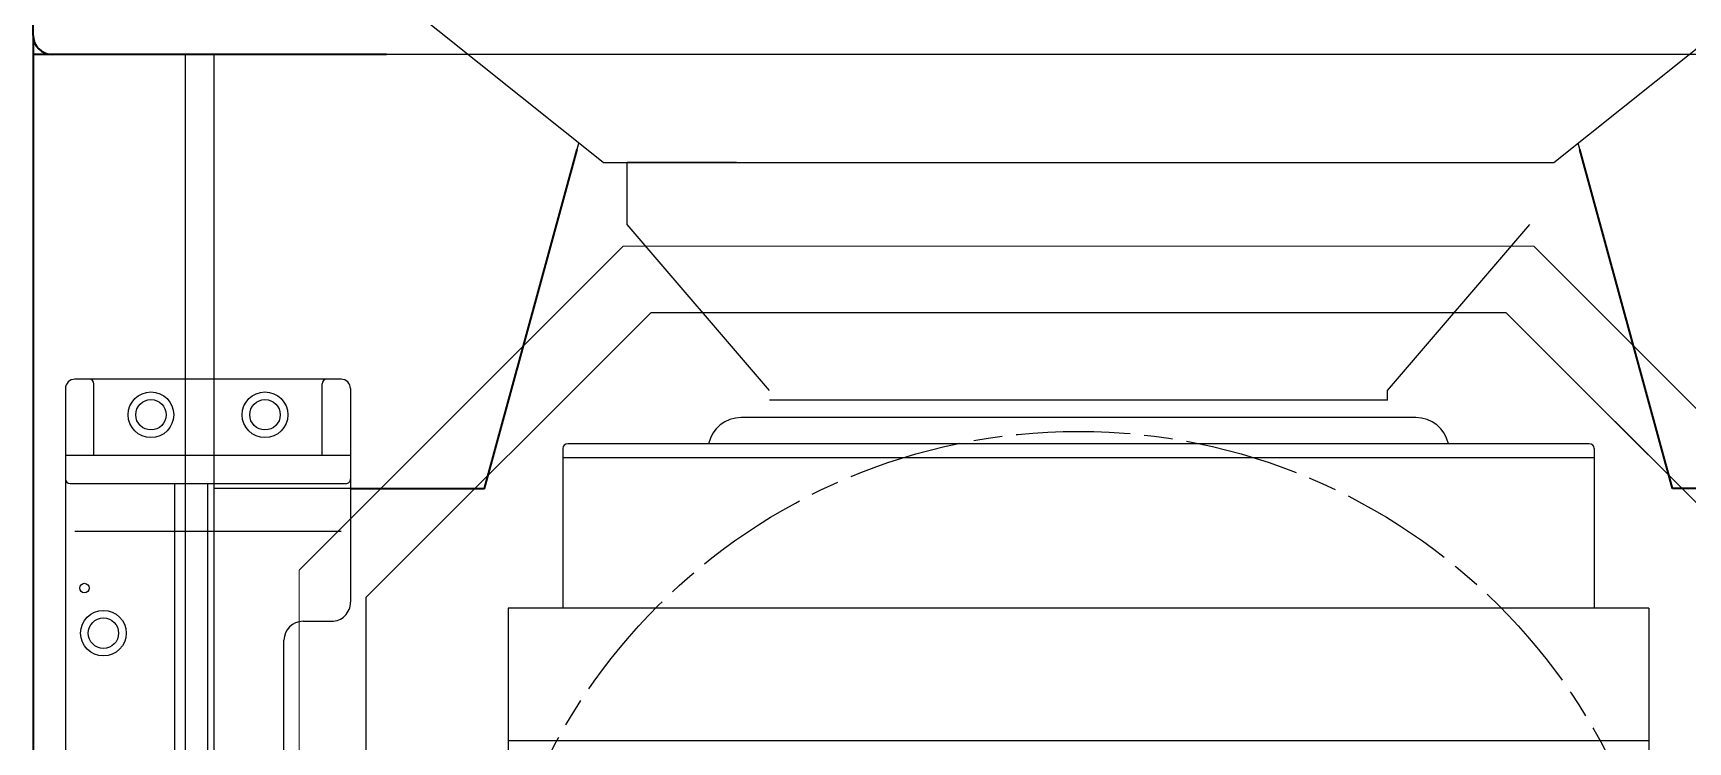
# Model space of a CAD drawing. Header units: centimetres. Extents: x 405464 to 563355, y 50011 to 66875.
# Drawn here: x 509788.3 to 509962.4, y 52936.5 to 53011.1 of the extents above; entities that cross this region are included whole.
import ezdxf

# ---------------------------------------------------------------- set-up
doc = ezdxf.new("R2010")
doc.units = ezdxf.units.CM
doc.linetypes.add('AM_ISO08W050', pattern=[18, 12, -1.5, 3, -1.5])
doc.layers.get('0').update_dxf_attribs({"lineweight": 9})
for name, color, linetype, lineweight in [('0-KRCN-MİMARİ-220526', 8, 'Continuous', 9), ('1轮廓线', 7, 'Continuous', 35), ('2细实线', 3, 'Continuous', 18), ('4中心线', 1, 'AM_ISO08W050', 18), ('TF_Mobilya', 142, 'Continuous', 9)]:
    doc.layers.add(name, color=color, linetype=linetype, lineweight=lineweight)
doc.layers.add('消隐层', color=253, linetype='Continuous', lineweight=0, plot=False)

# ---------------------------------------------------------------- blocks, each defined once
blk = doc.blocks.new('kombine_altyapı')
at = {"color": 8}
for p, q in [((5492.1, 726.3), (5458, 692.2)), ((5587.9, 726.3), (5492.1, 726.3)), ((5622, 692.2), (5587.9, 726.3)), ((5495, 719.3), (5465, 689.3)), ((5585, 719.3), (5495, 719.3)), ((5615, 689.3), (5585, 719.3)), ((5458, 692.2), (5458, 596.4)), ((5465, 689.3), (5465, 599.3))]:
    blk.add_line(p, q, dxfattribs=at)
at = {"layer": '1轮廓线', "color": 8, "lineweight": -3}
for p, q in [((5430, 748.5), (5430, 972.5)), ((5490, 735.1), (5465, 755.1)), ((5590, 735.1), (5615, 755.1)), ((5430, 748.5), (5430, 573.5)), ((5475.75, 746.5), (5430, 746.5)), ((5477.5, 700.8), (5487.44, 737.15)), ((5602.5, 700.8), (5592.56, 737.15)), ((5490, 735.1), (5590, 735.1)), ((5504, 735.1), (5492.5, 735.1)), ((5492.5, 728.6), (5492.5, 735.1)), ((5576, 735.1), (5587.5, 735.1)), ((5507.5, 711.1), (5492.5, 728.6)), ((5572.5, 711.1), (5587.5, 728.6)), ((5462.4, 712.3), (5434.4, 712.3)), ((5433.4, 711.3), (5433.4, 577.3)), ((5463.4, 711.3), (5463.4, 688.8)), ((5572.5, 710.1), (5572.5, 711.1)), ((5572.5, 710.1), (5507.5, 710.1)), ((5575.5, 708.25), (5504.5, 708.25)), ((5593.75, 705.5), (5486.25, 705.5)), ((5485.75, 705), (5485.75, 688.2)), ((5594.25, 704), (5485.75, 704)), ((5594.25, 705), (5594.25, 688.2)), ((5463.4, 700.8), (5477.5, 700.8)), ((5616.6, 700.8), (5602.5, 700.8)), ((5600, 688.2), (5480, 688.2)), ((5480, 688.2), (5480, 674.2)), ((5600, 688.2), (5600, 674.2)), ((5458.4, 686.8), (5461.4, 686.8)), ((5456.4, 603.8), (5456.4, 684.8)), ((5600, 674.2), (5480, 674.2)), ((5480, 674.2), (5480, 668.7)), ((5600, 674.2), (5600, 668.7))]:
    blk.add_line(p, q, dxfattribs=at)
at = {"layer": '1轮廓线', "color": 8}
for p, q in [((5430, 748.5), (5430, 972.5)), ((5430, 748.5), (5430, 573.5)), ((5467.2, 746.5), (5430, 746.5)), ((5477.5, 700.8), (5487.26, 736.47)), ((5602.5, 700.8), (5592.74, 736.47)), ((5463.4, 700.8), (5477.5, 700.8)), ((5616.6, 700.8), (5602.5, 700.8))]:
    blk.add_line(p, q, dxfattribs=at)
at = {"layer": '1轮廓线', "color": 8, "lineweight": -3}
blk.add_lwpolyline([(5495, 569.3), (5585, 569.3), (5615, 599.3), (5615, 689.3), (5585, 719.3), (5495, 719.3), (5465, 689.3), (5465, 599.3)], close=True, dxfattribs=at)
for centre, radius, start, end in [((5432, 748.5), 2, 180, 270), ((5434.4, 711.3), 1, 90, 180), ((5462.4, 711.3), 1, 0, 90), ((5504.5, 704.75), 3.5, 90, 167.6264), ((5575.5, 704.75), 3.5, 12.3736, 90), ((5486.25, 705), 0.5, 90, 180), ((5593.75, 705), 0.5, 0, 90), ((5461.4, 688.8), 2, 270, 0), ((5458.4, 684.8), 2, 90, 180)]:
    blk.add_arc(centre, radius, start, end, dxfattribs=at)
at = {"layer": '1轮廓线', "color": 8}
blk.add_arc((5432, 748.5), 2, 180, 270, dxfattribs=at)
at = {"layer": '2细实线', "color": 8, "lineweight": -3}
blk.add_line((5434.4, 696.3), (5462.4, 696.3), dxfattribs=at)
at = {"layer": '4中心线', "color": 8, "lineweight": -3}
blk.add_circle((5540, 644.3), 62.5, dxfattribs=at)
at = {"layer": '消隐层', "color": 8, "lineweight": -3}
for p, q in [((5446, 746.5), (5446, 574.5)), ((5449, 746.5), (5449, 574.5)), ((5612.8, 746.5), (5467.2, 746.5)), ((5436.4, 704.3), (5436.4, 711.8)), ((5460.4, 704.3), (5460.4, 711.8)), ((5433.4, 704.3), (5463.4, 704.3)), ((5433.9, 701.3), (5462.9, 701.3)), ((5444.9, 587.3), (5444.9, 701.3)), ((5448.4, 587.3), (5448.4, 701.3)), ((5463.4, 700.8), (5449, 700.8))]:
    blk.add_line(p, q, dxfattribs=at)
for centre, radius in [((5442.4, 708.55), 2.4), ((5454.4, 708.55), 2.4), ((5442.4, 708.55), 1.6), ((5454.4, 708.55), 1.6), ((5435.4, 690.3), 0.5), ((5437.4, 685.55), 2.4), ((5437.4, 685.55), 1.6)]:
    blk.add_circle(centre, radius, dxfattribs=at)
for centre, start, end in [((5435.9, 711.8), 0, 90), ((5460.9, 711.8), 90, 180), ((5433.9, 701.8), 180, 270), ((5462.9, 701.8), 270, 0)]:
    blk.add_arc(centre, 0.5, start, end, dxfattribs=at)
blk = doc.blocks.new('A$C9e52caec')
at = {"layer": 'TF_Mobilya', "color": 8}
blk.add_blockref('kombine_altyapı', (0, 0), dxfattribs=at)

msp = doc.modelspace()

# ---------------------------------------------------------------- block references
at = {"layer": '0-KRCN-MİMARİ-220526', "rotation": 359.999999999997}
msp.add_blockref('A$C9e52caec', (504358.27, 52262.37, 74), dxfattribs=at)

doc.saveas('drawing.dxf')
